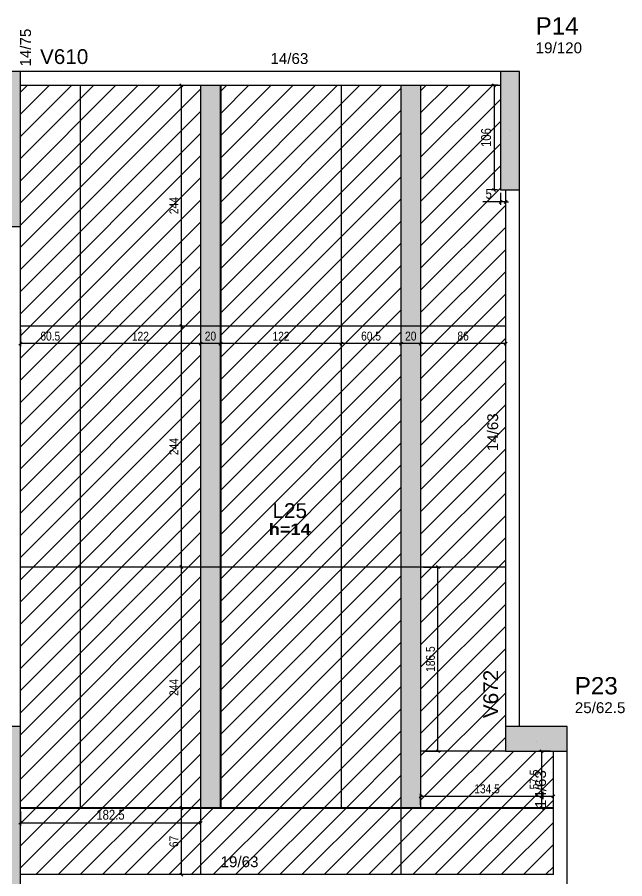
# Model space of a CAD drawing. Extents: x 4150 to 8661, y -614 to 3008.
# Drawn here: x 6340 to 6955, y 1534 to 2406 of the extents above; entities that cross this region are included whole.
import ezdxf

# ---------------------------------------------------------------- set-up
doc = ezdxf.new("R2010")
doc.units = 0
doc.header["$PDMODE"] = 34
for name, color, linetype in [('COTA', 241, 'Continuous'), ('MTH-DIM-PILAR', 3, 'Continuous'), ('MTH-DIM-VIGA', 3, 'Continuous'), ('MTH-FACE-VIGA', 7, 'Continuous'), ('MTH-PILAR-SEGUE', 5, 'Continuous'), ('MTH-SOMBRA25', 253, 'Continuous'), ('MTH-TIT1-PILAR', 5, 'Continuous'), ('MTH-TIT1-VIGA', 5, 'Continuous'), ('MTH-TXT-NEGRITO', 5, 'Continuous'), ('Painéis', 200, 'Continuous')]:
    doc.layers.add(name, color=color, linetype=linetype)
doc.layers.add('Hachura', color=251, linetype='Continuous', lineweight=9)
doc.styles.add('COTA TECNICA', font='techl___.ttf', dxfattribs={"height": 10})
doc.styles.add('COTA TECNICA-50', font='techl___.ttf', dxfattribs={"height": 9})
doc.styles.add('TQS_ARIAL', font='arial.ttf')
doc.styles.add('TQS_ARIAL_BLACK', font='ariblk.ttf')
doc.dimstyles.new('COTA PAINEL-50', dxfattribs={"dimtxt": 9, "dimasz": 3, "dimexe": 3, "dimexo": 3, "dimgap": 3, "dimtad": 1, "dimdec": 1, "dimzin": 12, "dimdsep": 46, "dimtxsty": 'COTA TECNICA-50', "dimblk1": 'OBLIQUE', "dimblk2": 'OBLIQUE', "dimsah": 1, "dimcen": 0.9, "dimclrd": 4, "dimclre": 4, "dimclrt": 240, "dimadec": 1, "dimazin": 3, "dimtfac": 1, "dimtdec": 1, "dimtmove": 0, "dimatfit": 3, "dimfxl": 1, "dimtolj": 1, "dimtzin": 12, "dimarcsym": 0})
doc.dimstyles.new('PAINEL', dxfattribs={"dimtxt": 10, "dimasz": 3, "dimexe": 3, "dimexo": 3, "dimgap": 3, "dimtad": 1, "dimdec": 1, "dimzin": 12, "dimdsep": 46, "dimtxsty": 'COTA TECNICA', "dimblk1": 'OBLIQUE', "dimblk2": 'OBLIQUE', "dimsah": 1, "dimcen": 0.9, "dimclrd": 4, "dimclre": 4, "dimclrt": 240, "dimadec": 1, "dimazin": 3, "dimtfac": 1, "dimtdec": 1, "dimtmove": 0, "dimatfit": 3, "dimfxl": 1, "dimtolj": 1, "dimtzin": 12, "dimarcsym": 0})

# ---------------------------------------------------------------- blocks, each defined once
blk = doc.blocks.new('_Oblique')
at = {"color": 0, "linetype": 'ByBlock', "lineweight": -2}
blk.add_line((-0.5, -0.5), (0.5, 0.5), dxfattribs=at)
blk = doc.blocks.new('*D1134')
at = {"layer": 'COTA', "color": 4, "lineweight": -2, "transparency": 16777216}
for p, q in [((6748.66, 2090.48), (6748.66, 2072.74)), ((6834.66, 2090.48), (6834.66, 2072.74)), ((6834.66, 2075.74), (6748.66, 2075.74))]:
    blk.add_line(p, q, dxfattribs=at)
at = {"layer": 'Defpoints', "color": 0, "transparency": 16777216}
for p in [(6748.66, 2093.48), (6834.66, 2093.48), (6748.66, 2075.74)]:
    blk.add_point(p, dxfattribs=at)
at = {"layer": 'COTA', "color": 4, "lineweight": -2, "transparency": 16777216, "xscale": 3, "yscale": 3, "zscale": 3, "rotation": 180}
blk.add_blockref('_Oblique', (6748.66, 2075.74), dxfattribs=at)
at = {"layer": 'COTA', "color": 4, "lineweight": -2, "transparency": 16777216, "xscale": 3, "yscale": 3, "zscale": 3}
blk.add_blockref('_Oblique', (6834.66, 2075.74), dxfattribs=at)
at = {"layer": 'COTA', "color": 240, "transparency": 16777216, "insert": (6791.66, 2083.35), "char_height": 9, "attachment_point": 5, "style": 'COTA TECNICA-50'}
blk.add_mtext('\\A1;86', dxfattribs=at)
blk = doc.blocks.new('*D1135')
at = {"layer": 'COTA', "color": 4, "lineweight": -2, "transparency": 16777216}
for p, q in [((6728.66, 2090.48), (6728.66, 2072.74)), ((6748.66, 2090.48), (6748.66, 2072.74)), ((6748.66, 2075.74), (6728.66, 2075.74))]:
    blk.add_line(p, q, dxfattribs=at)
at = {"layer": 'Defpoints', "color": 0, "transparency": 16777216}
for p in [(6728.66, 2093.48), (6748.66, 2093.48), (6728.66, 2075.74)]:
    blk.add_point(p, dxfattribs=at)
at = {"layer": 'COTA', "color": 4, "lineweight": -2, "transparency": 16777216, "xscale": 3, "yscale": 3, "zscale": 3, "rotation": 180}
blk.add_blockref('_Oblique', (6728.66, 2075.74), dxfattribs=at)
at = {"layer": 'COTA', "color": 4, "lineweight": -2, "transparency": 16777216, "xscale": 3, "yscale": 3, "zscale": 3}
blk.add_blockref('_Oblique', (6748.66, 2075.74), dxfattribs=at)
at = {"layer": 'COTA', "color": 240, "transparency": 16777216, "insert": (6738.66, 2083.33), "char_height": 9, "attachment_point": 5, "style": 'COTA TECNICA-50'}
blk.add_mtext('\\A1;20', dxfattribs=at)
blk = doc.blocks.new('*D1136')
at = {"layer": 'COTA', "color": 4, "lineweight": -2, "transparency": 16777216}
for p, q in [((6668.16, 2090.48), (6668.16, 2072.74)), ((6728.66, 2090.48), (6728.66, 2072.74)), ((6728.66, 2075.74), (6668.16, 2075.74))]:
    blk.add_line(p, q, dxfattribs=at)
at = {"layer": 'Defpoints', "color": 0, "transparency": 16777216}
for p in [(6668.16, 2093.48), (6728.66, 2093.48), (6668.16, 2075.74)]:
    blk.add_point(p, dxfattribs=at)
at = {"layer": 'COTA', "color": 4, "lineweight": -2, "transparency": 16777216, "xscale": 3, "yscale": 3, "zscale": 3, "rotation": 180}
blk.add_blockref('_Oblique', (6668.16, 2075.74), dxfattribs=at)
at = {"layer": 'COTA', "color": 4, "lineweight": -2, "transparency": 16777216, "xscale": 3, "yscale": 3, "zscale": 3}
blk.add_blockref('_Oblique', (6728.66, 2075.74), dxfattribs=at)
at = {"layer": 'COTA', "color": 240, "transparency": 16777216, "insert": (6698.41, 2083.34), "char_height": 9, "attachment_point": 5, "style": 'COTA TECNICA-50'}
blk.add_mtext('\\A1;60.5', dxfattribs=at)
blk = doc.blocks.new('*D1137')
at = {"layer": 'COTA', "color": 4, "lineweight": -2, "transparency": 16777216}
for p, q in [((6546.16, 2090.48), (6546.16, 2072.74)), ((6668.16, 2090.48), (6668.16, 2072.74)), ((6668.16, 2075.74), (6546.16, 2075.74))]:
    blk.add_line(p, q, dxfattribs=at)
at = {"layer": 'Defpoints', "color": 0, "transparency": 16777216}
for p in [(6546.16, 2093.48), (6668.16, 2093.48), (6546.16, 2075.74)]:
    blk.add_point(p, dxfattribs=at)
at = {"layer": 'COTA', "color": 4, "lineweight": -2, "transparency": 16777216, "xscale": 3, "yscale": 3, "zscale": 3, "rotation": 180}
blk.add_blockref('_Oblique', (6546.16, 2075.74), dxfattribs=at)
at = {"layer": 'COTA', "color": 4, "lineweight": -2, "transparency": 16777216, "xscale": 3, "yscale": 3, "zscale": 3}
blk.add_blockref('_Oblique', (6668.16, 2075.74), dxfattribs=at)
at = {"layer": 'COTA', "color": 240, "transparency": 16777216, "insert": (6607.16, 2083.29), "char_height": 9, "attachment_point": 5, "style": 'COTA TECNICA-50'}
blk.add_mtext('\\A1;122', dxfattribs=at)
blk = doc.blocks.new('*D1138')
at = {"layer": 'COTA', "color": 4, "lineweight": -2, "transparency": 16777216}
for p, q in [((6525.66, 2090.48), (6525.66, 2072.74)), ((6545.66, 2090.48), (6545.66, 2072.74)), ((6545.66, 2075.74), (6525.66, 2075.74))]:
    blk.add_line(p, q, dxfattribs=at)
at = {"layer": 'Defpoints', "color": 0, "transparency": 16777216}
for p in [(6525.66, 2093.48), (6545.66, 2093.48), (6525.66, 2075.74)]:
    blk.add_point(p, dxfattribs=at)
at = {"layer": 'COTA', "color": 4, "lineweight": -2, "transparency": 16777216, "xscale": 3, "yscale": 3, "zscale": 3, "rotation": 180}
blk.add_blockref('_Oblique', (6525.66, 2075.74), dxfattribs=at)
at = {"layer": 'COTA', "color": 4, "lineweight": -2, "transparency": 16777216, "xscale": 3, "yscale": 3, "zscale": 3}
blk.add_blockref('_Oblique', (6545.66, 2075.74), dxfattribs=at)
at = {"layer": 'COTA', "color": 240, "transparency": 16777216, "insert": (6535.66, 2083.33), "char_height": 9, "attachment_point": 5, "style": 'COTA TECNICA-50'}
blk.add_mtext('\\A1;20', dxfattribs=at)
blk = doc.blocks.new('*D1139')
at = {"layer": 'COTA', "color": 4, "lineweight": -2, "transparency": 16777216}
for p, q in [((6403.66, 2090.48), (6403.66, 2072.74)), ((6525.66, 2090.48), (6525.66, 2072.74)), ((6525.66, 2075.74), (6403.66, 2075.74))]:
    blk.add_line(p, q, dxfattribs=at)
at = {"layer": 'Defpoints', "color": 0, "transparency": 16777216}
for p in [(6403.66, 2093.48), (6525.66, 2093.48), (6403.66, 2075.74)]:
    blk.add_point(p, dxfattribs=at)
at = {"layer": 'COTA', "color": 4, "lineweight": -2, "transparency": 16777216, "xscale": 3, "yscale": 3, "zscale": 3, "rotation": 180}
blk.add_blockref('_Oblique', (6403.66, 2075.74), dxfattribs=at)
at = {"layer": 'COTA', "color": 4, "lineweight": -2, "transparency": 16777216, "xscale": 3, "yscale": 3, "zscale": 3}
blk.add_blockref('_Oblique', (6525.66, 2075.74), dxfattribs=at)
at = {"layer": 'COTA', "color": 240, "transparency": 16777216, "insert": (6464.66, 2083.29), "char_height": 9, "attachment_point": 5, "style": 'COTA TECNICA-50'}
blk.add_mtext('\\A1;122', dxfattribs=at)
blk = doc.blocks.new('*D1140')
at = {"layer": 'COTA', "color": 4, "lineweight": -2, "transparency": 16777216}
for p, q in [((6343.16, 2090.48), (6343.16, 2072.74)), ((6403.66, 2090.48), (6403.66, 2072.74)), ((6403.66, 2075.74), (6343.16, 2075.74))]:
    blk.add_line(p, q, dxfattribs=at)
at = {"layer": 'Defpoints', "color": 0, "transparency": 16777216}
for p in [(6343.16, 2093.48), (6403.66, 2093.48), (6343.16, 2075.74)]:
    blk.add_point(p, dxfattribs=at)
at = {"layer": 'COTA', "color": 4, "lineweight": -2, "transparency": 16777216, "xscale": 3, "yscale": 3, "zscale": 3, "rotation": 180}
blk.add_blockref('_Oblique', (6343.16, 2075.74), dxfattribs=at)
at = {"layer": 'COTA', "color": 4, "lineweight": -2, "transparency": 16777216, "xscale": 3, "yscale": 3, "zscale": 3}
blk.add_blockref('_Oblique', (6403.66, 2075.74), dxfattribs=at)
at = {"layer": 'COTA', "color": 240, "transparency": 16777216, "insert": (6373.41, 2083.34), "char_height": 9, "attachment_point": 5, "style": 'COTA TECNICA-50'}
blk.add_mtext('\\A1;60.5', dxfattribs=at)
blk = doc.blocks.new('*D1141')
at = {"layer": 'COTA', "color": 4, "lineweight": -2, "transparency": 16777216}
for p, q in [((6751.66, 1849.48), (6769.21, 1849.48)), ((6766.21, 1662.98), (6766.21, 1849.48)), ((6751.66, 1662.98), (6769.21, 1662.98))]:
    blk.add_line(p, q, dxfattribs=at)
at = {"layer": 'Defpoints', "color": 0, "transparency": 16777216}
for p in [(6748.66, 1849.48), (6766.21, 1849.48), (6748.66, 1662.98)]:
    blk.add_point(p, dxfattribs=at)
at = {"layer": 'COTA', "color": 4, "lineweight": -2, "transparency": 16777216, "xscale": 3, "yscale": 3, "zscale": 3}
for p, rotation in [((6766.21, 1849.48), 90), ((6766.21, 1662.98), 270)]:
    blk.add_blockref('_Oblique', p, dxfattribs=dict(at, rotation=rotation))
at = {"layer": 'COTA', "color": 240, "transparency": 16777216, "insert": (6758.59, 1756.23), "char_height": 9, "attachment_point": 5, "rotation": 90, "style": 'COTA TECNICA-50'}
blk.add_mtext('\\A1;186.5', dxfattribs=at)
blk = doc.blocks.new('*D1142')
at = {"layer": 'COTA', "color": 4, "lineweight": -2, "transparency": 16777216}
for p, q in [((6522.66, 1604.98), (6503.24, 1604.98)), ((6506.24, 1537.98), (6506.24, 1604.98)), ((6522.66, 1537.98), (6503.24, 1537.98))]:
    blk.add_line(p, q, dxfattribs=at)
at = {"layer": 'Defpoints', "color": 0, "transparency": 16777216}
for p in [(6506.24, 1604.98), (6525.66, 1604.98), (6525.66, 1537.98)]:
    blk.add_point(p, dxfattribs=at)
at = {"layer": 'COTA', "color": 4, "lineweight": -2, "transparency": 16777216, "xscale": 3, "yscale": 3, "zscale": 3}
for p, rotation in [((6506.24, 1604.98), 90), ((6506.24, 1537.98), 270)]:
    blk.add_blockref('_Oblique', p, dxfattribs=dict(at, rotation=rotation))
at = {"layer": 'COTA', "color": 240, "transparency": 16777216, "insert": (6498.65, 1571.48), "char_height": 9, "attachment_point": 5, "rotation": 90, "style": 'COTA TECNICA-50'}
blk.add_mtext('\\A1;67', dxfattribs=at)
blk = doc.blocks.new('*D1143')
at = {"layer": 'COTA', "color": 4, "lineweight": -2, "transparency": 16777216}
for p, q in [((6506.24, 1605.48), (6506.24, 1849.48)), ((6522.66, 1605.48), (6503.24, 1605.48))]:
    blk.add_line(p, q, dxfattribs=at)
at = {"layer": 'Defpoints', "color": 0, "transparency": 16777216}
for p in [(6506.24, 1849.48), (6506.24, 1849.48), (6525.66, 1605.48)]:
    blk.add_point(p, dxfattribs=at)
at = {"layer": 'COTA', "color": 4, "lineweight": -2, "transparency": 16777216, "xscale": 3, "yscale": 3, "zscale": 3}
for p, rotation in [((6506.24, 1849.48), 90), ((6506.24, 1605.48), 270)]:
    blk.add_blockref('_Oblique', p, dxfattribs=dict(at, rotation=rotation))
at = {"layer": 'COTA', "color": 240, "transparency": 16777216, "insert": (6498.67, 1727.48), "char_height": 9, "attachment_point": 5, "rotation": 90, "style": 'COTA TECNICA-50'}
blk.add_mtext('\\A1;244', dxfattribs=at)
blk = doc.blocks.new('*D1144')
at = {"layer": 'COTA', "color": 4, "lineweight": -2, "transparency": 16777216}
blk.add_line((6506.24, 1849.48), (6506.24, 2093.48), dxfattribs=at)
at = {"layer": 'Defpoints', "color": 0, "transparency": 16777216}
for p in [(6506.24, 2093.48), (6506.24, 2093.48), (6506.24, 1849.48)]:
    blk.add_point(p, dxfattribs=at)
at = {"layer": 'COTA', "color": 4, "lineweight": -2, "transparency": 16777216, "xscale": 3, "yscale": 3, "zscale": 3}
for p, rotation in [((6506.24, 2093.48), 90), ((6506.24, 1849.48), 270)]:
    blk.add_blockref('_Oblique', p, dxfattribs=dict(at, rotation=rotation))
at = {"layer": 'COTA', "color": 240, "transparency": 16777216, "insert": (6498.67, 1971.48), "char_height": 9, "attachment_point": 5, "rotation": 90, "style": 'COTA TECNICA-50'}
blk.add_mtext('\\A1;244', dxfattribs=at)
blk = doc.blocks.new('*D1145')
at = {"layer": 'COTA', "color": 4, "lineweight": -2, "transparency": 16777216}
blk.add_line((6506.24, 2093.48), (6506.24, 2337.48), dxfattribs=at)
at = {"layer": 'Defpoints', "color": 0, "transparency": 16777216}
for p in [(6506.24, 2337.48), (6506.24, 2337.48), (6506.24, 2093.48)]:
    blk.add_point(p, dxfattribs=at)
at = {"layer": 'COTA', "color": 4, "lineweight": -2, "transparency": 16777216, "xscale": 3, "yscale": 3, "zscale": 3}
for p, rotation in [((6506.24, 2337.48), 90), ((6506.24, 2093.48), 270)]:
    blk.add_blockref('_Oblique', p, dxfattribs=dict(at, rotation=rotation))
at = {"layer": 'COTA', "color": 240, "transparency": 16777216, "insert": (6498.67, 2215.48), "char_height": 9, "attachment_point": 5, "rotation": 90, "style": 'COTA TECNICA-50'}
blk.add_mtext('\\A1;244', dxfattribs=at)
blk = doc.blocks.new('*D1148')
at = {"layer": 'COTA', "color": 4, "lineweight": -2, "transparency": 16777216}
for p, q in [((6343.16, 1601.98), (6343.16, 1587.38)), ((6525.66, 1601.98), (6525.66, 1587.38)), ((6343.16, 1590.38), (6525.66, 1590.38))]:
    blk.add_line(p, q, dxfattribs=at)
at = {"layer": 'Defpoints', "color": 0, "transparency": 16777216}
for p in [(6343.16, 1604.98), (6525.66, 1604.98), (6525.66, 1590.38)]:
    blk.add_point(p, dxfattribs=at)
at = {"layer": 'COTA', "color": 4, "lineweight": -2, "transparency": 16777216, "xscale": 3, "yscale": 3, "zscale": 3, "rotation": 180}
blk.add_blockref('_Oblique', (6343.16, 1590.38), dxfattribs=at)
at = {"layer": 'COTA', "color": 4, "lineweight": -2, "transparency": 16777216, "xscale": 3, "yscale": 3, "zscale": 3}
blk.add_blockref('_Oblique', (6525.66, 1590.38), dxfattribs=at)
at = {"layer": 'COTA', "color": 240, "transparency": 16777216, "insert": (6434.41, 1598.51), "char_height": 10, "attachment_point": 5, "style": 'COTA TECNICA'}
blk.add_mtext('\\A1;182.5', dxfattribs=at)
blk = doc.blocks.new('*D1146')
at = {"layer": 'COTA', "color": 4, "lineweight": -2, "transparency": 16777216}
for p, q in [((6748.66, 1608.48), (6748.66, 1620.09)), ((6883.16, 1617.09), (6748.66, 1617.09)), ((6883.16, 1608.48), (6883.16, 1620.09))]:
    blk.add_line(p, q, dxfattribs=at)
at = {"layer": 'Defpoints', "color": 0, "transparency": 16777216}
for p in [(6748.66, 1617.09), (6748.66, 1605.48), (6883.16, 1605.48)]:
    blk.add_point(p, dxfattribs=at)
at = {"layer": 'COTA', "color": 4, "lineweight": -2, "transparency": 16777216, "xscale": 3, "yscale": 3, "zscale": 3, "rotation": 180}
blk.add_blockref('_Oblique', (6748.66, 1617.09), dxfattribs=at)
at = {"layer": 'COTA', "color": 4, "lineweight": -2, "transparency": 16777216, "xscale": 3, "yscale": 3, "zscale": 3}
blk.add_blockref('_Oblique', (6883.16, 1617.09), dxfattribs=at)
at = {"layer": 'COTA', "color": 240, "transparency": 16777216, "insert": (6815.91, 1624.79), "char_height": 9, "attachment_point": 5, "style": 'COTA TECNICA-50'}
blk.add_mtext('\\A1;134.5', dxfattribs=at)
blk = doc.blocks.new('*D1147')
at = {"layer": 'COTA', "color": 4, "lineweight": -2, "transparency": 16777216}
for p, q in [((6880.16, 1662.98), (6868.26, 1662.98)), ((6871.26, 1605.48), (6871.26, 1662.98)), ((6880.16, 1605.48), (6868.26, 1605.48))]:
    blk.add_line(p, q, dxfattribs=at)
at = {"layer": 'Defpoints', "color": 0, "transparency": 16777216}
for p in [(6871.26, 1662.98), (6883.16, 1662.98), (6883.16, 1605.48)]:
    blk.add_point(p, dxfattribs=at)
at = {"layer": 'COTA', "color": 4, "lineweight": -2, "transparency": 16777216, "xscale": 3, "yscale": 3, "zscale": 3}
for p, rotation in [((6871.26, 1662.98), 90), ((6871.26, 1605.48), 270)]:
    blk.add_blockref('_Oblique', p, dxfattribs=dict(at, rotation=rotation))
at = {"layer": 'COTA', "color": 240, "transparency": 16777216, "insert": (6863.66, 1634.23), "char_height": 9, "attachment_point": 5, "rotation": 90, "style": 'COTA TECNICA-50'}
blk.add_mtext('\\A1;57.5', dxfattribs=at)
blk = doc.blocks.new('*D1149')
at = {"layer": 'COTA', "color": 4, "lineweight": -2, "transparency": 16777216}
for p, q in [((6826.66, 2337.48), (6820.11, 2337.48)), ((6823.11, 2337.48), (6823.11, 2231.48)), ((6826.66, 2231.48), (6820.11, 2231.48))]:
    blk.add_line(p, q, dxfattribs=at)
at = {"layer": 'Defpoints', "color": 0, "transparency": 16777216}
for p in [(6829.66, 2337.48), (6823.11, 2231.48), (6829.66, 2231.48)]:
    blk.add_point(p, dxfattribs=at)
at = {"layer": 'COTA', "color": 4, "lineweight": -2, "transparency": 16777216, "xscale": 3, "yscale": 3, "zscale": 3}
for p, rotation in [((6823.11, 2337.48), 90), ((6823.11, 2231.48), 270)]:
    blk.add_blockref('_Oblique', p, dxfattribs=dict(at, rotation=rotation))
at = {"layer": 'COTA', "color": 240, "transparency": 16777216, "insert": (6815.01, 2284.48), "char_height": 10, "attachment_point": 5, "rotation": 90, "style": 'COTA TECNICA'}
blk.add_mtext('\\A1;106', dxfattribs=at)
blk = doc.blocks.new('*D1150')
at = {"layer": 'COTA', "color": 4, "lineweight": -2, "transparency": 16777216}
for p, q in [((6829.66, 2228.48), (6829.66, 2216.33)), ((6834.66, 2228.48), (6834.66, 2216.33)), ((6829.66, 2219.33), (6811.57, 2219.33)), ((6834.66, 2219.33), (6829.66, 2219.33)), ((6834.66, 2219.33), (6837.66, 2219.33))]:
    blk.add_line(p, q, dxfattribs=at)
at = {"layer": 'Defpoints', "color": 0, "transparency": 16777216}
for p in [(6829.66, 2231.48), (6834.66, 2231.48), (6829.66, 2219.33)]:
    blk.add_point(p, dxfattribs=at)
at = {"layer": 'COTA', "color": 4, "lineweight": -2, "transparency": 16777216, "xscale": 3, "yscale": 3, "zscale": 3}
blk.add_blockref('_Oblique', (6829.66, 2219.33), dxfattribs=at)
at = {"layer": 'COTA', "color": 4, "lineweight": -2, "transparency": 16777216, "xscale": 3, "yscale": 3, "zscale": 3, "rotation": 180}
blk.add_blockref('_Oblique', (6834.66, 2219.33), dxfattribs=at)
at = {"layer": 'COTA', "color": 240, "transparency": 16777216, "insert": (6817.61, 2227.44), "char_height": 10, "attachment_point": 5, "style": 'COTA TECNICA'}
blk.add_mtext('\\A1;5', dxfattribs=at)

msp = doc.modelspace()

# ---------------------------------------------------------------- hatches: boundary and pattern name
at = {"layer": 'Hachura', "linetype": 'ByBlock'}
h = msp.add_hatch(dxfattribs=at)
h.set_pattern_fill('ANSI31', color=256, scale=5)
h.set_pattern_definition([(45, (-410.075, 0), (-11.22532, 11.22532), [])])
h.paths.add_polyline_path([(6403.66, 2337.48), (6343.16, 2337.48), (6343.16, 2194.48), (6343.16, 2093.48), (6403.66, 2093.48)])
h.paths.add_polyline_path([(6403.66, 2093.48), (6525.66, 2093.48), (6525.66, 2337.48), (6403.66, 2337.48)])
h.paths.add_polyline_path([(6546.16, 2093.48), (6668.16, 2093.48), (6668.16, 2337.48), (6546.16, 2337.48)])
h.paths.add_polyline_path([(6728.66, 2337.48), (6668.16, 2337.48), (6668.16, 2093.48), (6728.66, 2093.48)])
h.paths.add_polyline_path([(6748.66, 2093.48), (6834.66, 2093.48), (6834.66, 2231.48), (6829.66, 2231.48), (6829.66, 2337.48), (6748.66, 2337.48)])
h.paths.add_polyline_path([(6748.66, 1849.48), (6834.66, 1849.48), (6834.66, 2093.48), (6748.66, 2093.48)])
h.paths.add_polyline_path([(6728.66, 2093.48), (6668.16, 2093.48), (6668.16, 1849.48), (6728.66, 1849.48)])
h.paths.add_polyline_path([(6546.16, 2093.48), (6546.16, 1849.48), (6668.16, 1849.48), (6668.16, 2093.48)])
h.paths.add_polyline_path([(6403.66, 2093.48), (6403.66, 1849.48), (6525.66, 1849.48), (6525.66, 2093.48)])
h.paths.add_polyline_path([(6403.66, 2093.48), (6343.16, 2093.48), (6343.16, 1849.48), (6403.66, 1849.48)])
h.paths.add_polyline_path([(6343.16, 1687.98), (6343.16, 1605.48), (6403.66, 1605.48), (6403.66, 1849.48), (6343.16, 1849.48)])
h.paths.add_polyline_path([(6403.66, 1605.48), (6525.66, 1605.48), (6525.66, 1849.48), (6403.66, 1849.48)])
h.paths.add_polyline_path([(6546.16, 1605.48), (6668.16, 1605.48), (6668.16, 1849.48), (6546.16, 1849.48)])
h.paths.add_polyline_path([(6668.16, 1605.48), (6728.66, 1605.48), (6728.66, 1849.48), (6668.16, 1849.48)])
h.paths.add_polyline_path([(6748.66, 1662.98), (6834.66, 1662.98), (6834.66, 1687.98), (6834.66, 1849.48), (6748.66, 1849.48)])
h.paths.add_polyline_path([(6748.66, 1662.98), (6748.66, 1605.48), (6883.16, 1605.48), (6883.16, 1662.98), (6834.66, 1662.98)])
h.paths.add_polyline_path([(6728.66, 1604.98), (6728.66, 1537.98), (6883.16, 1537.98), (6883.16, 1604.98)])
h.paths.add_polyline_path([(6728.66, 1537.98), (6728.66, 1604.98), (6525.66, 1604.98), (6525.66, 1537.98)])
h.paths.add_polyline_path([(6343.16, 1604.98), (6343.16, 1537.98), (6525.66, 1537.98), (6525.66, 1604.98)])
at = {"layer": 'Hachura'}
h = msp.add_hatch(color=256, dxfattribs=at)
h.dxf.hatch_style = 1
h.paths.add_polyline_path([(6728.66, 2337.48), (6748.66, 2337.48), (6748.66, 2093.48), (6728.66, 2093.48)])
h.paths.add_polyline_path([(6728.66, 2093.48), (6748.66, 2093.48), (6748.66, 1849.48), (6728.66, 1849.48)])
h.paths.add_polyline_path([(6728.66, 1849.48), (6748.66, 1849.48), (6748.66, 1605.48), (6728.66, 1605.48)])
h.paths.add_polyline_path([(6525.66, 1849.48), (6545.66, 1849.48), (6545.66, 1605.48), (6525.66, 1605.48)])
h.paths.add_polyline_path([(6525.66, 2093.48), (6545.66, 2093.48), (6545.66, 1849.48), (6525.66, 1849.48)])
h.paths.add_polyline_path([(6525.66, 2337.48), (6545.66, 2337.48), (6545.66, 2093.48), (6525.66, 2093.48)])

# ---------------------------------------------------------------- linework, layer by layer
at = {"layer": 'MTH-FACE-VIGA', "linetype": 'Continuous'}
for p, q in [((6829.66, 2351.48), (6343.16, 2351.48)), ((6343.16, 2337.48), (6829.66, 2337.48)), ((6834.66, 2231.48), (6834.66, 1687.98)), ((6848.66, 1687.98), (6848.66, 2231.48)), ((6343.16, 1687.98), (6343.16, 2211.48)), ((6883.16, 1537.98), (6883.16, 1662.98)), ((6897.16, 1393.98), (6897.16, 1662.98)), ((6883.16, 1537.98), (6343.16, 1537.98))]:
    msp.add_line(p, q, dxfattribs=at)
at = {"layer": 'MTH-PILAR-SEGUE', "linetype": 'Continuous'}
for p, q in [((6839.16, 2291.48), (6839.16, 2291.48)), ((6865.91, 1672.48), (6865.91, 1672.48))]:
    msp.add_line(p, q, dxfattribs=at)
for points in [[(6324.16, 2194.48), (6343.16, 2194.48), (6343.16, 2351.48), (6324.16, 2351.48), (6324.16, 2194.48)], [(6829.66, 2231.48), (6848.66, 2231.48), (6848.66, 2351.48), (6829.66, 2351.48), (6829.66, 2231.48)], [(6324.16, 1368.98), (6343.16, 1368.98), (6343.16, 1687.98), (6324.16, 1687.98), (6324.16, 1368.98)], [(6897.16, 1662.98), (6897.16, 1687.98), (6834.66, 1687.98), (6834.66, 1662.98), (6897.16, 1662.98)]]:
    msp.add_lwpolyline(points, dxfattribs=at)
at = {"layer": 'MTH-SOMBRA25', "linetype": 'Continuous'}
for points in [[(6324.16, 2194.48), (6343.16, 2194.48), (6343.16, 2351.48)], [(6324.16, 2194.48), (6343.16, 2351.48), (6324.16, 2351.48)], [(6829.66, 2231.48), (6848.66, 2231.48), (6848.66, 2351.48)], [(6829.66, 2231.48), (6848.66, 2351.48), (6829.66, 2351.48)], [(6829.66, 2231.48), (6829.66, 2351.48), (6829.66, 2231.48)], [(6324.16, 1368.98), (6343.16, 1368.98), (6343.16, 1687.98)], [(6324.16, 1368.98), (6343.16, 1687.98), (6324.16, 1687.98)], [(6897.16, 1662.98), (6897.16, 1687.98), (6834.66, 1687.98)], [(6897.16, 1662.98), (6834.66, 1687.98), (6834.66, 1662.98)], [(6897.16, 1662.98), (6834.66, 1662.98), (6897.16, 1662.98)]]:
    msp.add_solid(points, dxfattribs=at)
at = {"layer": 'Painéis'}
for p, q in [((6403.66, 2337.48), (6403.66, 1605.48)), ((6525.66, 2337.48), (6525.66, 1537.98)), ((6545.66, 2337.48), (6545.66, 1605.48)), ((6546.16, 2337.48), (6546.16, 1605.48)), ((6668.16, 2337.48), (6668.16, 1605.48)), ((6728.66, 2337.48), (6728.66, 1537.98)), ((6748.66, 2337.48), (6748.66, 1605.48)), ((6834.66, 2093.48), (6343.16, 2093.48)), ((6834.66, 1849.48), (6343.16, 1849.48)), ((6834.66, 1662.98), (6748.66, 1662.98)), ((6883.16, 1605.48), (6343.16, 1605.48)), ((6883.16, 1604.98), (6343.16, 1604.98))]:
    msp.add_line(p, q, dxfattribs=at)

# ---------------------------------------------------------------- texts
at = {"layer": 'MTH-DIM-PILAR', "linetype": 'Continuous', "style": 'TQS_ARIAL'}
for s, p in [('19/120', (6865.14, 2369.84)), ('25/62.5', (6904.84, 1701.5))]:
    msp.add_text(s, height=11, dxfattribs=at).set_placement(p)
at = {"layer": 'MTH-DIM-VIGA', "linetype": 'Continuous', "style": 'TQS_ARIAL'}
for s, p in [('14/75', (6353.82, 2356.33)), ('14/63', (6827.16, 1966.73)), ('14/63', (6875.66, 1605.32))]:
    msp.add_text(s, height=11, rotation=90, dxfattribs=at).set_placement(p)
for s, p in [('14/63', (6596.41, 2358.98)), ('19/63', (6545.91, 1545.48))]:
    msp.add_text(s, height=11, dxfattribs=at).set_placement(p)
at = {"layer": 'MTH-TIT1-PILAR', "linetype": 'Continuous', "style": 'TQS_ARIAL'}
for s, p in [('P14', (6865.14, 2388.84)), ('P23', (6904.84, 1720.5))]:
    msp.add_text(s, height=17.5, dxfattribs=at).set_placement(p)
at = {"layer": 'MTH-TIT1-VIGA', "linetype": 'Continuous', "style": 'TQS_ARIAL'}
for s, p in [('V610', (6363.01, 2358.98)), ('L25', (6598.55, 1899.15))]:
    msp.add_text(s, height=15, dxfattribs=at).set_placement(p)
msp.add_text('V672', height=15, rotation=90, dxfattribs=at).set_placement((6827.16, 1696.44))
at = {"layer": 'MTH-TXT-NEGRITO', "color": 3, "linetype": 'Continuous', "style": 'TQS_ARIAL_BLACK'}
msp.add_text('h=14', height=11.5, dxfattribs=at).set_placement((6594.83, 1881.97))

# ---------------------------------------------------------------- dimensions: what is measured, and where the dimension line sits
at = {"layer": 'COTA'}
for base, p1, p2, angle, picture, middle in [((6506.24, 2337.48), (6506.24, 2093.48), (6506.24, 2337.48), 90, '*D1145', (6498.67, 2215.48)), ((6506.24, 2093.48), (6506.24, 1849.48), (6506.24, 2093.48), 90, '*D1144', (6498.67, 1971.48)), ((6343.16, 2075.74), (6403.66, 2093.48), (6343.16, 2093.48), 180, '*D1140', (6373.41, 2083.34)), ((6403.66, 2075.74), (6525.66, 2093.48), (6403.66, 2093.48), 180, '*D1139', (6464.66, 2083.29)), ((6546.16, 2075.74), (6668.16, 2093.48), (6546.16, 2093.48), 180, '*D1137', (6607.16, 2083.29)), ((6668.16, 2075.74), (6728.66, 2093.48), (6668.16, 2093.48), 180, '*D1136', (6698.41, 2083.34)), ((6728.66, 2075.74), (6748.66, 2093.48), (6728.66, 2093.48), 180, '*D1135', (6738.66, 2083.33)), ((6506.24, 1849.48), (6525.66, 1605.48), (6506.24, 1849.48), 90, '*D1143', (6498.67, 1727.48))]:
    dim = msp.add_linear_dim(base=base, p1=p1, p2=p2, angle=angle, dimstyle='COTA PAINEL-50', override={"dimtmove": 1}, dxfattribs=at)
    dim.commit()
    dim.dimension.update_dxf_attribs({"geometry": picture, "text_midpoint": middle})
for base, p1, p2, angle, dimstyle, picture, middle in [((6823.11, 2231.48), (6829.66, 2337.48), (6829.66, 2231.48), 90, 'PAINEL', '*D1149', (6815.01, 2284.48)), ((6525.66, 2075.74), (6545.66, 2093.48), (6525.66, 2093.48), 180, 'COTA PAINEL-50', '*D1138', (6535.66, 2083.33)), ((6748.66, 2075.74), (6834.66, 2093.48), (6748.66, 2093.48), 180, 'COTA PAINEL-50', '*D1134', (6791.66, 2083.35)), ((6766.21, 1849.48), (6748.66, 1662.98), (6748.66, 1849.48), 90, 'COTA PAINEL-50', '*D1141', (6758.59, 1756.23)), ((6871.26, 1662.98), (6883.16, 1605.48), (6883.16, 1662.98), 90, 'COTA PAINEL-50', '*D1147', (6863.66, 1634.23)), ((6748.66, 1617.09), (6883.16, 1605.48), (6748.66, 1605.48), 180, 'COTA PAINEL-50', '*D1146', (6815.91, 1624.79)), ((6506.24, 1604.98), (6525.66, 1537.98), (6525.66, 1604.98), 90, 'COTA PAINEL-50', '*D1142', (6498.65, 1571.48))]:
    dim = msp.add_linear_dim(base=base, p1=p1, p2=p2, angle=angle, dimstyle=dimstyle, dxfattribs=at)
    dim.commit()
    dim.dimension.update_dxf_attribs({"geometry": picture, "text_midpoint": middle})
for base, p1, p2, picture, middle in [((6829.66, 2219.33), (6834.66, 2231.48), (6829.66, 2231.48), '*D1150', (6817.61, 2227.44)), ((6525.66, 1590.38), (6343.16, 1604.98), (6525.66, 1604.98), '*D1148', (6434.41, 1598.51))]:
    dim = msp.add_linear_dim(base=base, p1=p1, p2=p2, dimstyle='PAINEL', dxfattribs=at)
    dim.commit()
    dim.dimension.update_dxf_attribs({"geometry": picture, "text_midpoint": middle})

doc.saveas('drawing.dxf')
